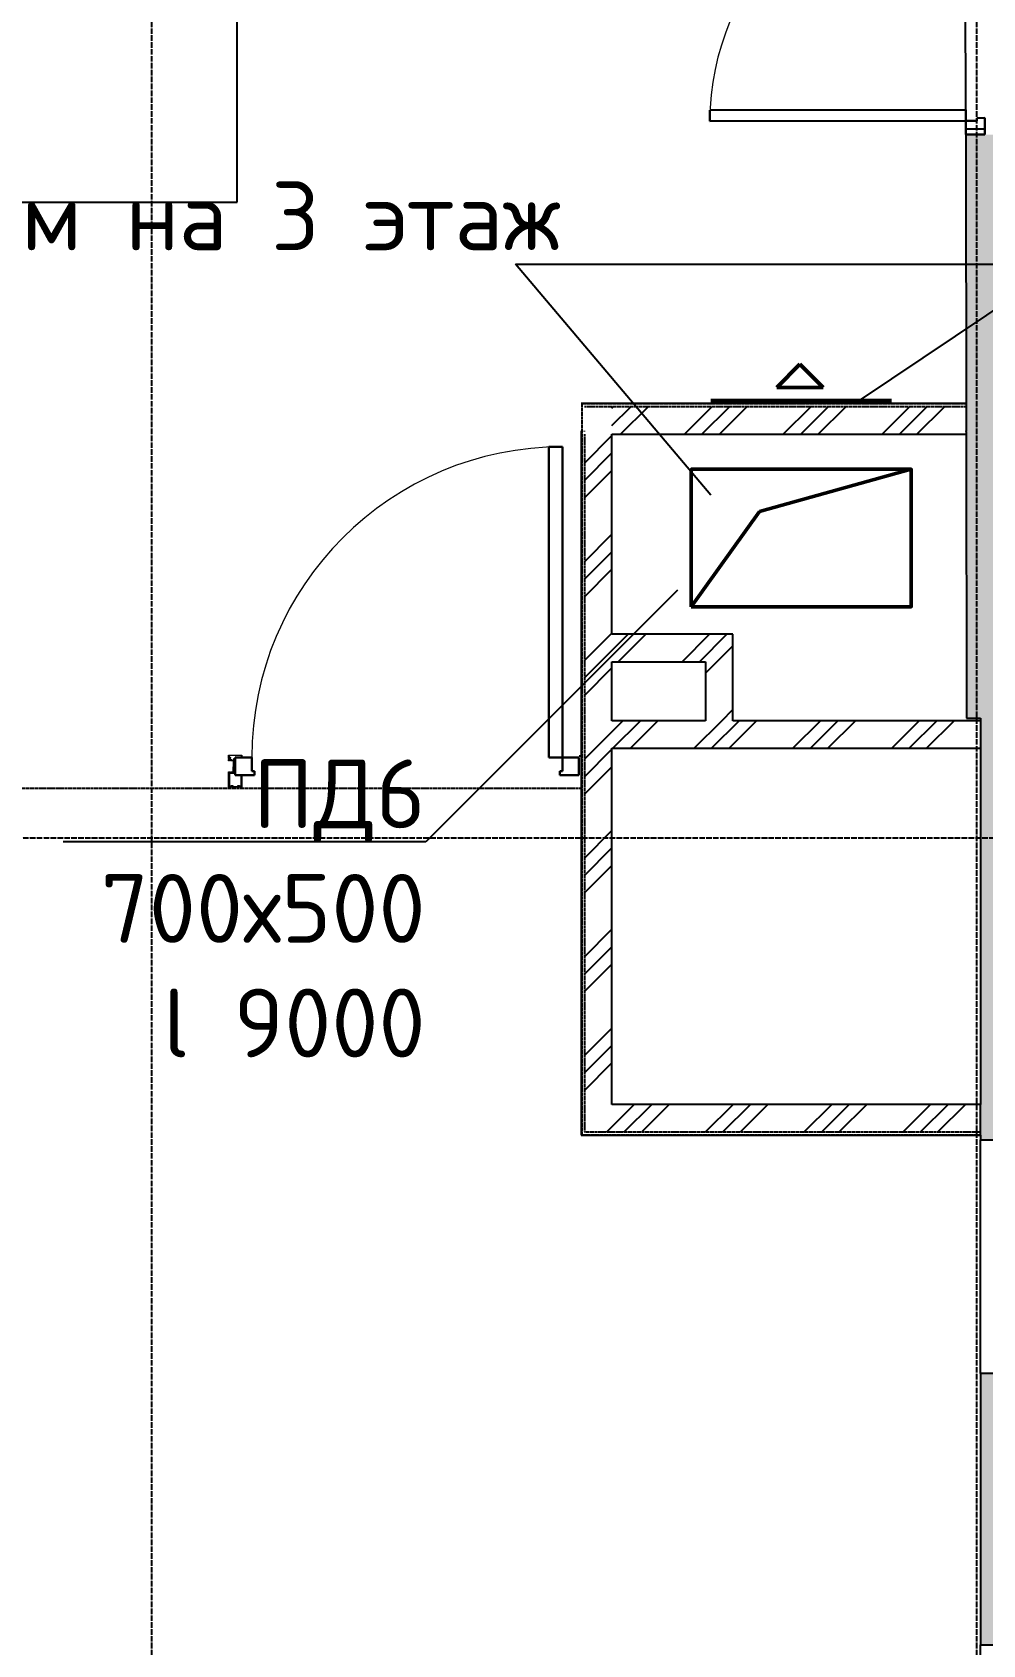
# Model space of a CAD drawing. Header units: millimetres. Extents: x -99936 to 523262, y -63190 to 327013.
# Drawn here: x 45975 to 49431, y 5671 to 11537 of the extents above; entities that cross this region are included whole.
import ezdxf
from ezdxf import colors
from ezdxf.entities.mleader import LeaderData, LeaderLine
from ezdxf.math import Vec2, Vec3

# ---------------------------------------------------------------- set-up
doc = ezdxf.new("R2010")
doc.units = ezdxf.units.MM
for name, pattern in [('ADSK_Линия сетки', [25, 20, -2.5, 0, -2.5]), ('ADSK_Сверху', [4.5, 3, -1.5]), ('ADSK_Снесено', [4.5, 3, -1.5])]:
    doc.linetypes.add(name, pattern=pattern)
for name, color, linetype, lineweight in [('Двери', 251, 'Continuous', 18), ('ПОДПОР', 1, 'Continuous', 50), ('Узлы', 7, 'Continuous', 18)]:
    doc.layers.add(name, color=color, linetype=linetype, lineweight=lineweight)
doc.layers.add('Стены внутренние', color=5, linetype='Continuous', lineweight=18, true_color=0x0000ff)
doc.layers.add('Стены наружные', color=1, linetype='ADSK_Снесено', lineweight=18, true_color=0xff0000)
doc.styles.add('ISOCPEUR', font='isocpeur.ttf', dxfattribs={"height": 250})
pattern_1 = [(45, (0, 0), (-179.6051, 179.6051), []), (45, (63.5, 0), (0, 359.2102), []), (45, (-63.5, 0), (0, 359.2102), [])]

# ---------------------------------------------------------------- blocks, each defined once
blk = doc.blocks.new('AC_Дверь_Однопольная - Д-19п 1030х2200h-V211-01 План 1-го этажа маркировочный')
at = {"layer": 'Двери', "lineweight": 30}
for p, q in [((-465, 1120), (-425, 1120)), ((-465, 190), (-465, 1120)), ((-425, 1120), (-425, 190)), ((-515, 190), (-495, 190)), ((-515, 120), (-515, 190)), ((-495, 190), (-465, 190)), ((-495, 120), (-495, 190)), ((-495, 190), (-495, 120)), ((-425, 190), (-465, 190)), ((-465, 190), (-465, 150)), ((465, 190), (495, 190)), ((465, 150), (465, 190)), ((495, 190), (495, 120)), ((495, 190), (515, 190)), ((495, 120), (495, 190)), ((515, 190), (515, 120)), ((-495, 120), (-515, 120)), ((-455, 120), (-495, 120)), ((-465, 150), (-455, 150)), ((-455, 150), (-455, 120)), ((455, 150), (465, 150)), ((455, 120), (455, 150)), ((495, 120), (455, 120)), ((515, 120), (495, 120))]:
    blk.add_line(p, q, dxfattribs=at)
at = {"layer": 'Двери'}
blk.add_arc((-465, 190), 930, 0, 90, dxfattribs=at)
blk = doc.blocks.new('Прямоугольный импост - 48х116-V213-01 План 1-го этажа маркировочный')
at = {"layer": 'Узлы', "color": 5, "true_color": 0x0000ff}
for p, q in [((-24, 76.5), (-24, 20.5)), ((24, 76.5), (-24, 76.5)), ((-21.5, 23), (-21.5, 74)), ((-21.5, 74), (-16.6, 74)), ((-15.1, 72.4), (-15.1, 70.9)), ((-15.1, 70.9), (-9.2, 70.9)), ((-9.2, 70.9), (-9.2, 72.4)), ((-7.6, 74), (7.6, 74)), ((9.2, 72.4), (9.2, 70.9)), ((9.2, 70.9), (15.1, 70.9)), ((15.1, 70.9), (15.1, 72.4)), ((16.6, 74), (21.5, 74)), ((21.5, 74), (21.5, 33)), ((24, 33), (24, 76.5)), ((-24, 20.5), (-18.1, 20.5)), ((-21, 23), (-21.5, 23)), ((-21, 26.1), (-21, 23)), ((-4.1, 26.8), (-20.2, 26.8)), ((-17.2, 24.3), (-15.8, 24.3)), ((-15, 20.5), (-11.8, 20.5)), ((-11, 21.3), (-11, 23.5)), ((-10.5, 24.3), (-10.5, 22.4)), ((-10.2, 24.3), (-5.9, 24.3)), ((-9.7, 21.7), (-8, 21.7)), ((-8, 21.7), (-8, 2.5)), ((-8, -14.1), (-8, 0)), ((-7.7, 2.2), (-6.7, 2.2)), ((-6.7, 0.3), (-7.7, 0.3)), ((-6.4, 2), (-6.4, 0.6)), ((-5.4, 5.1), (-5.4, 22.8)), ((-3.5, 5.1), (-5.4, 5.1)), ((-5.1, 23.5), (-5.1, 21.3)), ((-4.3, 20.5), (-0.8, 20.5)), ((-2.6, 23.8), (-2.6, 25.3)), ((0.2, 23.8), (-2.6, 23.8)), ((-2.5, -1.3), (-1.1, 4.3)), ((-0.8, 20.5), (0, 21.3)), ((-24, -20), (-24, -24.7)), ((-24, -27.3), (-24, -39.5)), ((-24, -39.5), (24, -39.5)), ((-21.4, -19.5), (-23.5, -19.5)), ((-23.2, -25.5), (-22.2, -25.5)), ((-22.7, -38.2), (-22.7, -27.8)), ((-22.7, -27.8), (-22, -27.8)), ((-7.4, -38.2), (-22.7, -38.2)), ((-22, -25.7), (-22.5, -25.7)), ((-21.8, -28), (-19.1, -32.6)), ((-18.3, -23.3), (-20.5, -23.3)), ((-18.9, -28.9), (-18.9, -25.5)), ((-18.9, -25.5), (-16, -25.5)), ((-17.4, -31.6), (-18.9, -28.9)), ((-5.7, -19.5), (-17.4, -19.5)), ((-14.5, -24), (-14.5, -22)), ((-14.5, -22), (-8.3, -22)), ((-8.3, -22), (-7.6, -22.7)), ((-6.9, -14.1), (-8, -14.1)), ((-0.4, -22.7), (-7.6, -22.7)), ((0, -38), (-7.4, -38.2)), ((-6.9, -14.1), (-6.6, -14.5)), ((-6.6, -14.5), (-6.2, -14.1)), ((-6.2, -14.1), (-4.3, -14.1)), ((-5.3, -19.1), (-5.7, -19.5)), ((-5, -19.5), (-5.3, -19.1)), ((0.2, -19.5), (-5, -19.5)), ((-2.4, -0.9), (-4.9, -3.8)), ((-4.9, -3.8), (-4.9, -14.1)), ((-4.9, -3.8), (0.2, -3.8)), ((-4.3, -14.1), (-3.9, -14.5)), ((-3.9, -14.5), (-3.6, -14.1)), ((-3.6, -14.1), (-2.5, -14.1)), ((-2.5, -14.1), (-2.5, -1.1)), ((0.2, -0.9), (-2.4, -0.9)), ((-0.4, -22.7), (0, -22.3)), ((15.9, -38.2), (0, -38)), ((22.7, -38.2), (15.9, -38.2)), ((22.7, -32), (22.7, -38.2)), ((24, -39.5), (24, -32))]:
    blk.add_line(p, q, dxfattribs=at)
at = {"layer": 'Узлы', "color": 5, "lineweight": 9, "true_color": 0x0000ff}
for p, q in [((0, 28.9), (-2.4, 26.5)), ((-2.4, 26.5), (-2.4, -0.9)), ((-8, -19.5), (-8, -14.1)), ((-6.3, -23.7), (-6.3, -22.7)), ((0.2, -23.7), (-6.3, -23.7)), ((-5.2, -27.2), (-5.2, -23.7)), ((-5.1, -27.3), (0.2, -27.3)), ((0.2, -28.1), (-3.9, -28.1)), ((-2.6, -27.2), (-2.6, -23.7)), ((-2.5, -14.1), (-2.5, -19.5))]:
    blk.add_line(p, q, dxfattribs=at)
at = {"layer": 'Узлы', "color": 5, "true_color": 0x0000ff}
for centre, radius, start, end in [((-16.6, 72.4), 1.52, 0, 90), ((-7.6, 72.4), 1.52, 90, 180), ((7.6, 72.4), 1.52, 0, 90), ((16.6, 72.4), 1.52, 90, 180), ((-20.2, 26.1), 0.762, 90, 180), ((-17.2, 23), 1.27, 90, 180), ((-16.2, 22.8), 2.29, 180, 225.18969), ((-18.1, 20.9), 0.381, 270, 45.18969), ((-15.8, 23), 1.27, 0, 90), ((-15, 20.9), 0.381, 134.81031, 270), ((-16.9, 22.8), 2.29, 314.81031, 0), ((-11.8, 21.3), 0.762, 270, 0), ((-10.2, 23.5), 0.762, 90, 180), ((-9.7, 22.4), 0.762, 180, 270), ((-7.7, 2.5), 0.254, 180, 270), ((-7.7, 0), 0.254, 90, 180), ((-6.9, 22.8), 1.52, 360, 90), ((-6.7, 2), 0.254, 360, 90), ((-6.7, 0.6), 0.254, 270, 360), ((-5.9, 23.5), 0.762, 0, 90), ((-4.3, 21.3), 0.762, 180, 270), ((-4.1, 25.3), 1.52, 360, 90), ((0, 4), 3.63, 90, 162.49364), ((0, 4), 1.09, 76.67754, 165), ((-23.5, -20), 0.508, 90, 180), ((-23.2, -24.7), 0.762, 180, 270), ((-22.5, -27.3), 1.52, 90, 180), ((-22.2, -26.8), 1.27, 288.66292, 90), ((-22, -26.8), 1.02, 270, 90), ((-19.5, -21.8), 2.29, 134.81031, 180), ((-20.5, -22), 1.27, 180, 270), ((-21.4, -19.9), 0.381, 314.81031, 90), ((-18.3, -32.1), 1.02, 210, 30), ((-18.3, -22), 1.27, 270, 0), ((-17.4, -19.9), 0.381, 90, 225.18969), ((-19.3, -21.8), 2.29, 0, 45.18969), ((-16, -24), 1.52, 270, 0)]:
    blk.add_arc(centre, radius, start, end, dxfattribs=at)
at = {"layer": 'Узлы', "color": 5, "lineweight": 9, "true_color": 0x0000ff}
for centre, radius, start, end in [((-3.9, -26.7), 1.38, 200.94158, 339.07318), ((0, -23.9), 4.19, 234.28733, 270)]:
    blk.add_arc(centre, radius, start, end, dxfattribs=at)
blk = doc.blocks.new('AC_ДверьВитражная_Однопольная_Алюминиевая - Дв-4-1858613-01 План 1-го этажа маркировочный')
at = {"layer": 'Двери', "lineweight": 30}
for p, q in [((564.90625, 1162.3125), (514.90625, 1162.3125)), ((514.90625, 1162.3125), (514.90625, 32.5)), ((564.90625, 32.5), (564.90625, 1162.3125)), ((-564.90625, 32.5), (-624.90625, 32.5)), ((-624.90625, 32.5), (-624.90625, -32.5)), ((-564.90625, -17.5), (-564.90625, 32.5)), ((514.90625, 32.5), (564.90625, 32.5)), ((624.90625, 32.5), (564.90625, 32.5)), ((564.90625, 32.5), (564.90625, -17.5)), ((624.90625, -32.5), (624.90625, 32.5)), ((-624.90625, -32.5), (-554.90625, -32.5)), ((-554.90625, -17.5), (-564.90625, -17.5)), ((-554.90625, -32.5), (-554.90625, -17.5)), ((564.90625, -17.5), (554.90625, -17.5)), ((554.90625, -17.5), (554.90625, -32.5)), ((554.90625, -32.5), (624.90625, -32.5))]:
    blk.add_line(p, q, dxfattribs=at)
at = {"layer": 'Двери'}
blk.add_arc((564.90625, 32.5), 1129.8125, 90, 180, dxfattribs=at)

msp = doc.modelspace()

# ---------------------------------------------------------------- hatches: boundary and pattern name
at = {"layer": 'Стены внутренние', "lineweight": 25, "true_color": 0x636466}
h = msp.add_hatch(color=251, dxfattribs=at)
h.paths.add_polyline_path([(49671.056, 9042.302), (49752.54, 9042.302), (49749.542, 11165.568), (49369.543, 11164.675), (49372.54, 9042.302), (49551.607, 9042.302)])
h.paths.add_polyline_path([(49368.088, 12195.03), (49748.088, 12195.567), (49745.002, 14381.13), (49365.002, 14380.593), (49368.088, 12195.129)])
h.paths.add_polyline_path([(49363.718, 15290.28), (49743.718, 15290.816), (49741.704, 16652.056), (49361.796, 16651.52), (49363.356, 15546.902)])
h = msp.add_hatch(dxfattribs=at)
h.set_pattern_fill('FP_3', color=251, style=0, pattern_type=2)
h.set_pattern_definition([(45, (0, 100), (-179.6051, 179.6051), []), (45, (63.5, 100), (0, 359.2102), []), (45, (-63.5, 100), (0, 359.2102), [])])
h.paths.add_polyline_path([(49369.543, 10074.775), (49371.223, 10074.775), (49371.082, 10174.775), (48082.845, 10174.775), (48082.845, 10074.775)])
h = msp.add_hatch(dxfattribs=at)
h.set_pattern_fill('FP_3', color=251, style=0, pattern_type=2)
h.set_pattern_definition(pattern_1)
h.paths.add_polyline_path([(47982.845, 7636.788), (48082.845, 7636.788), (48082.845, 10074.775), (47982.845, 10074.775), (47982.845, 7705.264)])
h = msp.add_hatch(dxfattribs=at)
h.set_pattern_fill('FP_3', color=251, style=0, pattern_type=2)
h.set_pattern_definition(pattern_1)
h.paths.add_polyline_path([(48082.845, 9247.404), (48522.845, 9247.404), (48522.845, 9347.404), (48082.845, 9347.404)])
h = msp.add_hatch(dxfattribs=at)
h.set_pattern_fill('FP_3', color=251, style=0, pattern_type=2)
h.set_pattern_definition(pattern_1)
h.paths.add_polyline_path([(48522.845, 9032.358), (48522.845, 9247.404), (48422.845, 9247.404), (48422.845, 9032.358)])
h = msp.add_hatch(dxfattribs=at)
h.set_pattern_fill('FP_3', color=251, style=0, pattern_type=2)
h.set_pattern_definition(pattern_1)
h.paths.add_polyline_path([(49369.543, 8932.358), (49423.401, 8932.358), (49423.401, 9032.358), (48082.845, 9032.358), (48082.845, 8932.358), (49318.621, 8932.358)])
h = msp.add_hatch(dxfattribs=at)
h.set_pattern_fill('FP_3', color=251, style=0, pattern_type=2)
h.set_pattern_definition(pattern_1)
h.paths.add_polyline_path([(47982.845, 7536.788), (49423.401, 7536.788), (49423.401, 7636.788), (47982.845, 7636.788)])
at = {"layer": 'Стены наружные', "linetype": 'Continuous', "lineweight": 25, "true_color": 0x636466}
h = msp.add_hatch(color=251, dxfattribs=at)
h.paths.add_polyline_path([(49933.401, 150.232), (49933.401, 1165.667), (49423.401, 1165.667), (49423.401, 150.232), (49595.654, 150.232)])
h.paths.add_polyline_path([(49423.401, 2015.667), (49933.401, 2015.667), (49933.401, 2997.947), (49423.401, 2997.947), (49423.401, 2556.171)])
h.paths.add_polyline_path([(49423.401, 3847.947), (49933.401, 3847.947), (49933.401, 4821.331), (49423.401, 4821.331), (49423.401, 4471.79)])
h.paths.add_polyline_path([(49551.607, 5671.331), (49933.401, 5671.331), (49933.401, 6658.325), (49423.401, 6658.325), (49423.401, 5671.331), (49544.724, 5671.331)])
h.paths.add_polyline_path([(49933.401, 7508.325), (49933.401, 9042.302), (49423.401, 9042.302), (49423.401, 7508.325), (49551.607, 7508.325)])

# ---------------------------------------------------------------- linework, layer by layer
at = {"linetype": 'ADSK_Линия сетки', "lineweight": 25}
for p, q in [((46409.91, -4984.787), (46409.91, 44534.787)), ((49409.91, -4984.787), (49409.91, 44534.787)), ((-11086.225, 8606.788), (57141.718, 8606.788))]:
    msp.add_line(p, q, dxfattribs=at)
at = {"color": 251, "lineweight": 25, "true_color": 0x636466}
msp.add_lwpolyline([(771.126, 10918.396), (46719.852, 10918.396), (46719.852, 20904.566), (46033.212, 20934.059)], dxfattribs=at)
at = {"layer": 'ПОДПОР'}
for p, q in [((48766.523, 10329.436), (48682.414, 10245.327)), ((48850.632, 10245.327), (48766.523, 10329.436)), ((48682.414, 10245.327), (48850.632, 10245.327)), ((48443.005, 10197.762), (49099.518, 10197.762)), ((49171.262, 9947.404), (48619.915, 9794.001)), ((48619.915, 9794.001), (48371.262, 9447.404))]:
    msp.add_line(p, q, dxfattribs=at)
msp.add_lwpolyline([(48371.262, 9447.404), (48371.262, 9947.404), (49171.262, 9947.404), (49171.262, 9447.404)], close=True, dxfattribs=at)
at = {"layer": 'Стены внутренние', "color": 251, "lineweight": 25, "true_color": 0x636466}
for p, q in [((49369.416, 11255.031), (49368.159, 12145.03)), ((49369.543, 11165.031), (49371.065, 10086.775)), ((49371.065, 10186.775), (47970.845, 10186.775)), ((47970.845, 10086.775), (47970.845, 7524.788)), ((48082.845, 9347.404), (48082.845, 10074.775)), ((48082.845, 10074.775), (49371.223, 10074.775)), ((49371.068, 10084.775), (49372.54, 9042.302)), ((48522.845, 9347.404), (48082.845, 9347.404)), ((48522.845, 9032.358), (48522.845, 9347.404)), ((48082.845, 9032.358), (48082.845, 9247.404)), ((48082.845, 9247.404), (48422.845, 9247.404)), ((48422.845, 9247.404), (48422.845, 9032.358)), ((49372.54, 9042.302), (49423.401, 9042.302)), ((48422.845, 9032.358), (48082.845, 9032.358)), ((49423.401, 9032.358), (48522.845, 9032.358)), ((48082.845, 7636.788), (48082.845, 8932.358)), ((48082.845, 8932.358), (49423.401, 8932.358)), ((49423.401, 7636.788), (48082.845, 7636.788)), ((49423.401, 7526.788), (49423.401, 7636.788)), ((47970.845, 7524.788), (49423.401, 7524.788))]:
    msp.add_line(p, q, dxfattribs=at)
at = {"layer": 'Стены внутренние', "color": 251, "linetype": 'ADSK_Сверху', "lineweight": 25, "true_color": 0x636466}
for p, q in [((47970.845, 8903.799), (47962.845, 8903.799)), ((47970.845, 8903.799), (47970.845, 8787.799)), ((45582.845, 8787.799), (47970.845, 8787.799))]:
    msp.add_line(p, q, dxfattribs=at)
at = {"layer": 'Стены наружные', "color": 251, "lineweight": 25, "true_color": 0x636466}
for p, q in [((49371.068, 10184.775), (47970.845, 10184.775)), ((47972.845, 10184.775), (47972.845, 7524.788)), ((49371.082, 10174.775), (47982.845, 10174.775)), ((47982.845, 10084.775), (47982.845, 10086.775)), ((47982.845, 10074.775), (47982.845, 7536.788)), ((49371.068, 10084.775), (49371.065, 10086.775)), ((47972.845, 7536.788), (47970.845, 7536.788)), ((47970.845, 7526.788), (49423.401, 7526.788)), ((47982.845, 7536.788), (49423.401, 7536.788)), ((49423.401, 7524.788), (49423.401, 7526.788))]:
    msp.add_line(p, q, dxfattribs=at)
at = {"layer": 'Стены наружные', "color": 251, "linetype": 'Continuous', "lineweight": 25, "true_color": 0x636466}
for p, q in [((49423.401, 9042.302), (49423.401, 7636.788)), ((49423.401, 7524.788), (49423.401, 7508.325)), ((49423.401, 7508.325), (49933.401, 7508.325)), ((49423.401, 6658.325), (49423.401, 7508.325)), ((49933.401, 6658.325), (49423.401, 6658.325)), ((49423.401, 6658.325), (49423.401, 5671.331)), ((49423.401, 5671.331), (49933.401, 5671.331)), ((49423.401, 4821.331), (49423.401, 5671.331))]:
    msp.add_line(p, q, dxfattribs=at)

# ---------------------------------------------------------------- block references
at = {"layer": 'Двери', "color": 251, "lineweight": 25, "true_color": 0x636466, "rotation": 90.08089865158402}
msp.add_blockref('AC_Дверь_Однопольная - Д-19п 1030х2200h-V211-01 План 1-го этажа маркировочный', (49558.815, 11680.299), dxfattribs=at)
at = {"layer": 'Двери', "color": 251, "lineweight": 25, "true_color": 0x636466}
msp.add_blockref('AC_ДверьВитражная_Однопольная_Алюминиевая - Дв-4-1858613-01 План 1-го этажа маркировочный', (47337.939, 8866.799), dxfattribs=at)
at = {"layer": 'Узлы', "color": 251, "lineweight": 25, "true_color": 0x636466, "extrusion": (0, 0, -1), "rotation": 180}
msp.add_blockref('Прямоугольный импост - 48х116-V213-01 План 1-го этажа маркировочный', (-46712.845, 8867.299), dxfattribs=at)

# ---------------------------------------------------------------- leaders
ml = msp.add_multileader_mtext('Standard')
ml.set_content('РРК-1-60 700х500\\Pl 9000', color=256, style='ISOCPEUR')
ml.set_leader_properties()
ml.build(insert=Vec2(0, 0))
ml.multileader.update_dxf_attribs({"text_left_attachment_type": 6, "text_right_attachment_type": 6, "dogleg_length": 0.36, "arrow_head_size": 0.18})
ctx = ml.context
ctx.base_point, ctx.char_height, ctx.arrow_head_size, ctx.landing_gap_size, ctx.plane_origin = Vec3(50360.937, 11120.948), 250, 0.18, 0.09, Vec3(48983.141, 10197.762)
ctx.left_attachment, ctx.right_attachment = 6, 6
notes = []
notes.append((ctx, [(0, (1, 1, 0), (50360.577, 11120.948), (1, 0), 0.36, [(0, [(48983.141, 10197.762)], 0, [])])]))
ctx.mtext.insert, ctx.mtext.flow_direction = Vec3(50361.027, 11420.948), 5
at = {"ltscale": 10}
ml = msp.add_multileader_mtext('Standard', dxfattribs=at)
ml.set_content('Подъем на 3 этаж', color=256, style='ISOCPEUR')
ml.set_leader_properties()
ml.build(insert=Vec2(0, 0))
ml.multileader.update_dxf_attribs({"text_left_attachment_type": 6, "text_right_attachment_type": 6, "dogleg_length": 0.36, "arrow_head_size": 0.18})
ctx = ml.context
ctx.base_point, ctx.char_height, ctx.arrow_head_size, ctx.landing_gap_size, ctx.plane_origin = Vec3(44818.986, 10693.99), 250, 0.18, 0.09, Vec3(48442.79, 9853.128)
ctx.left_attachment, ctx.right_attachment, ctx.text_align_type = 6, 6, 2
notes.append((ctx, [(1, (1, 1, 0), (47732.026, 10693.99), (-1, 0), 0.36, [(0, [(48442.79, 9853.128)], 0, [])])]))
ctx.mtext.insert, ctx.mtext.alignment, ctx.mtext.flow_direction = Vec3(47894.303, 10993.99), 3, 5
ml = msp.add_multileader_mtext('Standard')
ml.set_content('ПД6\\P700х500\\Pl 9000', color=256, style='ISOCPEUR')
ml.set_leader_properties()
ml.build(insert=Vec2(0, 0))
ml.multileader.update_dxf_attribs({"text_left_attachment_type": 6, "text_right_attachment_type": 6, "dogleg_length": 0.36, "arrow_head_size": 0.18})
ctx = ml.context
ctx.base_point, ctx.char_height, ctx.arrow_head_size, ctx.landing_gap_size, ctx.plane_origin = Vec3(46230.006, 8591.694), 250, 0.18, 0.09, Vec3(48321.262, 9507.411)
ctx.left_attachment, ctx.right_attachment, ctx.text_align_type = 6, 6, 2
notes.append((ctx, [(0, (1, 1, 0), (47405.546, 8591.694), (-1, 0), 0.36, [(0, [(48321.262, 9507.411)], 0, [])])]))
ctx.mtext.insert, ctx.mtext.alignment, ctx.mtext.flow_direction = Vec3(47405.096, 8891.694), 3, 5
for ctx, leaders in notes:
    for number, flags, end, landing, length, lines in leaders:
        leader = LeaderData()
        leader.index, (leader.has_last_leader_line, leader.has_dogleg_vector, leader.attachment_direction) = number, flags
        leader.last_leader_point, leader.dogleg_vector, leader.dogleg_length = Vec3(end), Vec3(landing), length
        for number, points, colour, breaks in lines:
            line = LeaderLine()
            line.index, line.vertices, line.color, line.breaks = number, Vec3.list(points), colors.encode_raw_color(colour), breaks
            leader.lines.append(line)
        ctx.leaders.append(leader)

doc.saveas('drawing.dxf')
